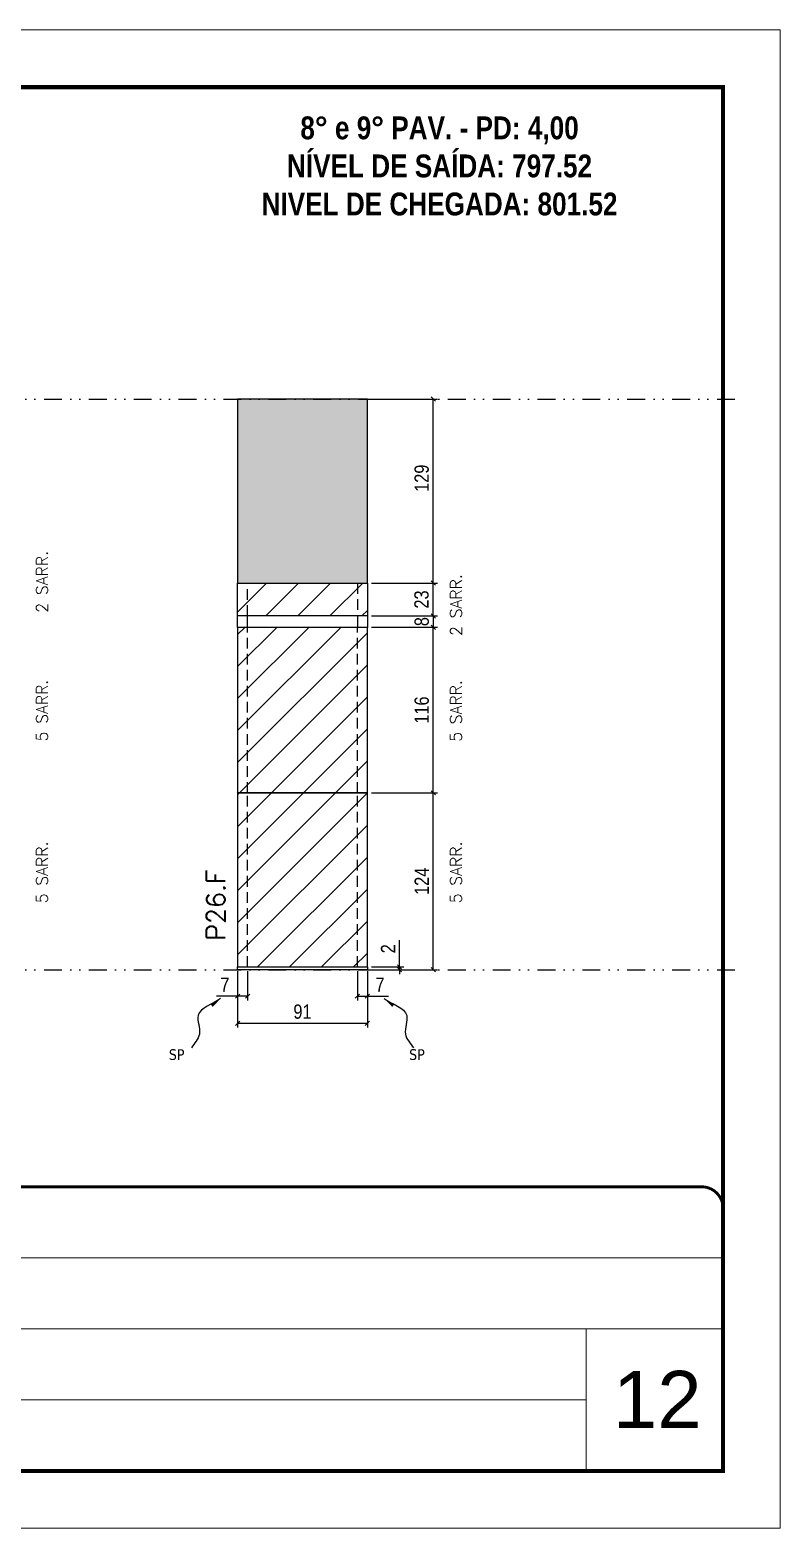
# Model space of a CAD drawing. Extents: x 28748 to 35002, y 14885 to 43501.
# Drawn here: x 34476 to 35002, y 40154 to 41204 of the extents above; entities that cross this region are included whole.
import ezdxf

# ---------------------------------------------------------------- set-up
doc = ezdxf.new("R2010")
doc.units = 0
for name, pattern in [('CONTINUO', [0]), ('DASHED', [0.75, 0.5, -0.25]), ('DIVIDE2', [0.625, 0.25, -0.125, 0, -0.125, 0, -0.125]), ('HIDDEN', [0.375, 0.25, -0.125])]:
    doc.linetypes.add(name, pattern=pattern)
for name, color, linetype, lineweight in [('CARIMBO', 255, 'Continuous', 9), ('Folhas', 255, 'Continuous', 9), ('Hachura', 251, 'Continuous', 9), ('SARRAFO DE PRESSAO', 251, 'DASHED', 9), ('Texto Seção', 7, 'Continuous', 15)]:
    doc.layers.add(name, color=color, linetype=linetype, lineweight=lineweight)
for name, color, linetype in [('COTA', 241, 'Continuous'), ('NOMENCLATURA', 7, 'Continuous'), ('Nível', 160, 'Continuous'), ('Painéis', 200, 'Continuous'), ('Sarrafo de Pressão', 42, 'HIDDEN'), ('texto', 7, 'Continuous')]:
    doc.layers.add(name, color=color, linetype=linetype)
doc.styles.add('ARIAL', font='arial.ttf')
doc.styles.add('COTA TECNICA', font='techl___.ttf', dxfattribs={"height": 10})
doc.styles.add('COTA TECNICA-50', font='techl___.ttf', dxfattribs={"height": 10})
doc.styles.add('REGUA-120', font='ROMANS.shx', dxfattribs={"height": 15})
doc.styles.add('ROMANC', font='techb___.ttf', dxfattribs={"height": 2.5})
doc.styles.add('ROMANS', font='romans.shx')
doc.styles.get("Standard").update_dxf_attribs({"font": 'arial.ttf'})
doc.dimstyles.new('COTA PAINEL-50', dxfattribs={"dimtxt": 10, "dimasz": 3, "dimexe": 3, "dimexo": 3, "dimgap": 3, "dimtad": 1, "dimdec": 1, "dimzin": 12, "dimdsep": 46, "dimtxsty": 'COTA TECNICA-50', "dimblk1": 'OBLIQUE', "dimblk2": 'OBLIQUE', "dimsah": 1, "dimcen": 0.9, "dimclrd": 4, "dimclre": 4, "dimclrt": 240, "dimadec": 1, "dimazin": 3, "dimtfac": 1, "dimtdec": 1, "dimtmove": 0, "dimatfit": 3, "dimfxl": 1, "dimtolj": 1, "dimtzin": 12, "dimarcsym": 0})
doc.dimstyles.new('PAINEL', dxfattribs={"dimtxt": 10, "dimasz": 3, "dimexe": 3, "dimexo": 3, "dimgap": 3, "dimtad": 1, "dimdec": 1, "dimzin": 12, "dimdsep": 46, "dimtxsty": 'COTA TECNICA', "dimblk1": 'OBLIQUE', "dimblk2": 'OBLIQUE', "dimsah": 1, "dimcen": 0.9, "dimclrd": 4, "dimclre": 4, "dimclrt": 240, "dimadec": 1, "dimazin": 3, "dimtfac": 1, "dimtdec": 1, "dimtmove": 0, "dimatfit": 3, "dimfxl": 1, "dimtolj": 1, "dimtzin": 12, "dimarcsym": 0})
doc.dimstyles.get("Standard").update_dxf_attribs({"dimtxt": 0.18, "dimasz": 0.18, "dimexe": 0.18, "dimexo": 0.0625, "dimgap": 0.09, "dimtad": 0, "dimtih": 1, "dimtoh": 1, "dimdec": 4, "dimzin": 0, "dimdsep": 46, "dimtxsty": 'Standard', "dimcen": 0.09, "dimadec": 0, "dimazin": 0, "dimtfac": 1, "dimtdec": 4, "dimtofl": 0, "dimtmove": 0, "dimatfit": 3, "dimfxl": 1, "dimtolj": 1, "dimtzin": 0, "dimarcsym": 0})
pattern_1 = [(45, (-100272.658, 8260.539), (-11.2253202, 11.2253202), [])]

# ---------------------------------------------------------------- blocks, each defined once
blk = doc.blocks.new('9999999999')
at = {"color": 30, "linetype": 'CONTINUO'}
for p, q in [((98564.6, 34379.6), (99584, 34379.6)), ((98564.6, 34329.8), (99488, 34329.8)), ((99584, 34329.8), (99488, 34329.8)), ((99488, 34329.8), (99488, 34230.2)), ((98564.6, 34280), (99488, 34280))]:
    blk.add_line(p, q, dxfattribs=at)
at = {"color": 30, "linetype": 'CONTINUO', "const_width": 2}
blk.add_lwpolyline([(99584, 34230.2), (99584, 34414.4, 0.414214), (99569, 34429.4), (98229, 34429.4, 0.414214), (98214, 34414.4), (98214, 34245.2, 0.414214), (98229, 34230.2), (99584, 34230.2)], format="xyb", dxfattribs=at)
at = {"layer": 'Folhas'}
blk.add_lwpolyline([(98139, 34190.2), (99624, 34190.2), (99624, 35240.2), (98139, 35240.2)], close=True, dxfattribs=at)
at = {"layer": 'Folhas', "color": 30, "const_width": 3}
blk.add_lwpolyline([(98214, 34230.2), (99584, 34230.2), (99584, 35200.2), (98214, 35200.2)], close=True, dxfattribs=at)
blk = doc.blocks.new('_Oblique')
at = {"color": 0, "linetype": 'ByBlock', "lineweight": -2}
blk.add_line((-0.5, -0.5), (0.5, 0.5), dxfattribs=at)
blk = doc.blocks.new('*D1297')
at = {"layer": 'COTA', "color": 4, "lineweight": -2, "transparency": 16777216}
for p, q in [((34621.6, 40543.9), (34621.6, 40504.4)), ((34712.6, 40543.9), (34712.6, 40504.4)), ((34621.6, 40507.4), (34712.6, 40507.4))]:
    blk.add_line(p, q, dxfattribs=at)
at = {"layer": 'Defpoints', "color": 0, "transparency": 16777216}
for p in [(34621.6, 40546.9), (34712.6, 40546.9), (34712.6, 40507.4)]:
    blk.add_point(p, dxfattribs=at)
at = {"layer": 'COTA', "color": 4, "lineweight": -2, "transparency": 16777216, "xscale": 3, "yscale": 3, "zscale": 3, "rotation": 180}
blk.add_blockref('_Oblique', (34621.6, 40507.4), dxfattribs=at)
at = {"layer": 'COTA', "color": 4, "lineweight": -2, "transparency": 16777216, "xscale": 3, "yscale": 3, "zscale": 3}
blk.add_blockref('_Oblique', (34712.6, 40507.4), dxfattribs=at)
at = {"layer": 'COTA', "color": 240, "transparency": 16777216, "insert": (34667.1, 40515.5), "char_height": 10, "attachment_point": 5, "style": 'COTA TECNICA'}
blk.add_mtext('\\A1;91', dxfattribs=at)
blk = doc.blocks.new('*D1298')
at = {"layer": 'COTA', "color": 4, "lineweight": -2, "transparency": 16777216}
for p, q in [((34715.6, 40944.9), (34761.8, 40944.9)), ((34758.8, 40815.9), (34758.8, 40944.9)), ((34715.6, 40815.9), (34761.8, 40815.9))]:
    blk.add_line(p, q, dxfattribs=at)
at = {"layer": 'Defpoints', "color": 0, "transparency": 16777216}
for p in [(34712.6, 40944.9), (34758.8, 40944.9), (34712.6, 40815.9)]:
    blk.add_point(p, dxfattribs=at)
at = {"layer": 'COTA', "color": 4, "lineweight": -2, "transparency": 16777216, "xscale": 3, "yscale": 3, "zscale": 3}
for p, rotation in [((34758.8, 40944.9), 90), ((34758.8, 40815.9), 270)]:
    blk.add_blockref('_Oblique', p, dxfattribs=dict(at, rotation=rotation))
at = {"layer": 'COTA', "color": 240, "transparency": 16777216, "insert": (34750.7, 40889.4), "char_height": 10, "attachment_point": 5, "rotation": 90, "style": 'COTA TECNICA'}
blk.add_mtext('\\A1;129', dxfattribs=at)
blk = doc.blocks.new('*D1299')
at = {"layer": 'COTA', "color": 4, "lineweight": -2, "transparency": 16777216}
for p, q in [((34621.6, 40541.9), (34621.6, 40523.4)), ((34628.6, 40543.9), (34628.6, 40523.4)), ((34621.6, 40526.4), (34606.8, 40526.4)), ((34628.6, 40526.4), (34621.6, 40526.4))]:
    blk.add_line(p, q, dxfattribs=at)
at = {"layer": 'Defpoints', "color": 0, "transparency": 16777216}
for p in [(34621.6, 40544.9), (34628.6, 40546.9), (34621.6, 40526.4)]:
    blk.add_point(p, dxfattribs=at)
at = {"layer": 'COTA', "color": 4, "lineweight": -2, "transparency": 16777216, "xscale": 3, "yscale": 3, "zscale": 3, "rotation": 180}
blk.add_blockref('_Oblique', (34621.6, 40526.4), dxfattribs=at)
at = {"layer": 'COTA', "color": 4, "lineweight": -2, "transparency": 16777216, "xscale": 3, "yscale": 3, "zscale": 3}
blk.add_blockref('_Oblique', (34628.6, 40526.4), dxfattribs=at)
at = {"layer": 'COTA', "color": 240, "transparency": 16777216, "insert": (34612.7, 40534.4), "char_height": 10, "attachment_point": 5, "style": 'COTA TECNICA-50'}
blk.add_mtext('\\A1;7', dxfattribs=at)
blk = doc.blocks.new('*D1300')
at = {"layer": 'COTA', "color": 4, "lineweight": -2, "transparency": 16777216}
for p, q in [((34705.6, 40543.9), (34705.6, 40523.4)), ((34712.6, 40541.9), (34712.6, 40523.4)), ((34705.6, 40526.4), (34712.6, 40526.4)), ((34712.6, 40526.4), (34727.3, 40526.4))]:
    blk.add_line(p, q, dxfattribs=at)
at = {"layer": 'Defpoints', "color": 0, "transparency": 16777216}
for p in [(34705.6, 40546.9), (34712.6, 40544.9), (34712.6, 40526.4)]:
    blk.add_point(p, dxfattribs=at)
at = {"layer": 'COTA', "color": 4, "lineweight": -2, "transparency": 16777216, "xscale": 3, "yscale": 3, "zscale": 3, "rotation": 180}
blk.add_blockref('_Oblique', (34705.6, 40526.4), dxfattribs=at)
at = {"layer": 'COTA', "color": 4, "lineweight": -2, "transparency": 16777216, "xscale": 3, "yscale": 3, "zscale": 3}
blk.add_blockref('_Oblique', (34712.6, 40526.4), dxfattribs=at)
at = {"layer": 'COTA', "color": 240, "transparency": 16777216, "insert": (34721.4, 40534.4), "char_height": 10, "attachment_point": 5, "style": 'COTA TECNICA-50'}
blk.add_mtext('\\A1;7', dxfattribs=at)
blk = doc.blocks.new('*D1301')
at = {"layer": 'COTA', "color": 4, "lineweight": -2, "transparency": 16777216}
for p, q in [((34715.6, 40668.9), (34761.8, 40668.9)), ((34758.8, 40544.9), (34758.8, 40668.9)), ((34715.6, 40544.9), (34761.8, 40544.9))]:
    blk.add_line(p, q, dxfattribs=at)
at = {"layer": 'Defpoints', "color": 0, "transparency": 16777216}
for p in [(34712.6, 40668.9), (34758.8, 40668.9), (34712.6, 40544.9)]:
    blk.add_point(p, dxfattribs=at)
at = {"layer": 'COTA', "color": 4, "lineweight": -2, "transparency": 16777216, "xscale": 3, "yscale": 3, "zscale": 3}
for p, rotation in [((34758.8, 40668.9), 90), ((34758.8, 40544.9), 270)]:
    blk.add_blockref('_Oblique', p, dxfattribs=dict(at, rotation=rotation))
at = {"layer": 'COTA', "color": 240, "transparency": 16777216, "insert": (34750.7, 40606.9), "char_height": 10, "attachment_point": 5, "rotation": 90, "style": 'COTA TECNICA-50'}
blk.add_mtext('\\A1;124', dxfattribs=at)
blk = doc.blocks.new('*D1302')
at = {"layer": 'COTA', "color": 4, "lineweight": -2, "transparency": 16777216}
for p, q in [((34735.1, 40546.9), (34735.1, 40565.7)), ((34715.6, 40546.9), (34738.1, 40546.9)), ((34715.6, 40544.9), (34738.1, 40544.9)), ((34735.1, 40544.9), (34735.1, 40546.9)), ((34735.1, 40544.9), (34735.1, 40541.9))]:
    blk.add_line(p, q, dxfattribs=at)
at = {"layer": 'Defpoints', "color": 0, "transparency": 16777216}
for p in [(34712.6, 40546.9), (34712.6, 40544.9), (34735.1, 40544.9)]:
    blk.add_point(p, dxfattribs=at)
at = {"layer": 'COTA', "color": 4, "lineweight": -2, "transparency": 16777216, "xscale": 3, "yscale": 3, "zscale": 3}
for p, rotation in [((34735.1, 40546.9), 270), ((34735.1, 40544.9), 90)]:
    blk.add_blockref('_Oblique', p, dxfattribs=dict(at, rotation=rotation))
at = {"layer": 'COTA', "color": 240, "transparency": 16777216, "insert": (34727.1, 40559.6), "char_height": 10, "attachment_point": 5, "rotation": 90, "style": 'COTA TECNICA-50'}
blk.add_mtext('\\A1;2', dxfattribs=at)
blk = doc.blocks.new('*D2015')
at = {"layer": 'COTA', "color": 4, "linetype": 'ByBlock', "lineweight": -2, "transparency": 16777216}
for p, q in [((34715.6, 40784.9), (34761.8, 40784.9)), ((34758.8, 40668.9), (34758.8, 40784.9)), ((34715.6, 40668.9), (34761.8, 40668.9))]:
    blk.add_line(p, q, dxfattribs=at)
at = {"layer": 'Defpoints', "color": 0, "linetype": 'ByBlock', "transparency": 16777216}
for p in [(34712.6, 40784.9), (34758.8, 40784.9), (34712.6, 40668.9)]:
    blk.add_point(p, dxfattribs=at)
at = {"layer": 'COTA', "color": 4, "linetype": 'ByBlock', "lineweight": -2, "transparency": 16777216, "xscale": 3, "yscale": 3, "zscale": 3}
for p, rotation in [((34758.8, 40784.9), 90), ((34758.8, 40668.9), 270)]:
    blk.add_blockref('_Oblique', p, dxfattribs=dict(at, rotation=rotation))
at = {"layer": 'COTA', "color": 240, "linetype": 'ByBlock', "transparency": 16777216, "insert": (34750.7, 40726.9), "char_height": 10, "attachment_point": 5, "rotation": 90, "style": 'COTA TECNICA'}
blk.add_mtext('\\A1;116', dxfattribs=at)
blk = doc.blocks.new('*D2367')
at = {"layer": 'COTA', "color": 4, "lineweight": -2, "transparency": 16777216}
for p, q in [((34715.6, 40815.9), (34761.8, 40815.9)), ((34758.8, 40792.9), (34758.8, 40815.9)), ((34715.6, 40792.9), (34761.8, 40792.9))]:
    blk.add_line(p, q, dxfattribs=at)
at = {"layer": 'Defpoints', "color": 0, "transparency": 16777216}
for p in [(34712.6, 40815.9), (34758.8, 40815.9), (34712.6, 40792.9)]:
    blk.add_point(p, dxfattribs=at)
at = {"layer": 'COTA', "color": 4, "lineweight": -2, "transparency": 16777216, "xscale": 3, "yscale": 3, "zscale": 3}
for p, rotation in [((34758.8, 40815.9), 90), ((34758.8, 40792.9), 270)]:
    blk.add_blockref('_Oblique', p, dxfattribs=dict(at, rotation=rotation))
at = {"layer": 'COTA', "color": 240, "transparency": 16777216, "insert": (34750.6, 40804.4), "char_height": 10, "attachment_point": 5, "rotation": 90, "style": 'COTA TECNICA'}
blk.add_mtext('\\A1;23', dxfattribs=at)
blk = doc.blocks.new('*D2508')
at = {"layer": 'COTA', "color": 4, "lineweight": -2, "transparency": 16777216}
for p, q in [((34715.6, 40792.9), (34761.8, 40792.9)), ((34758.8, 40792.9), (34758.8, 40784.9)), ((34715.6, 40784.9), (34761.8, 40784.9))]:
    blk.add_line(p, q, dxfattribs=at)
at = {"layer": 'Defpoints', "color": 0, "transparency": 16777216}
for p in [(34712.6, 40792.9), (34712.6, 40784.9), (34758.8, 40784.9)]:
    blk.add_point(p, dxfattribs=at)
at = {"layer": 'COTA', "color": 4, "lineweight": -2, "transparency": 16777216, "xscale": 3, "yscale": 3, "zscale": 3}
for p, rotation in [((34758.8, 40792.9), 90), ((34758.8, 40784.9), 270)]:
    blk.add_blockref('_Oblique', p, dxfattribs=dict(at, rotation=rotation))
at = {"layer": 'COTA', "color": 240, "transparency": 16777216, "insert": (34750.7, 40788.9), "char_height": 10, "attachment_point": 5, "rotation": 90, "style": 'COTA TECNICA'}
blk.add_mtext('\\A1;8', dxfattribs=at)

msp = doc.modelspace()

# ---------------------------------------------------------------- hatches: boundary and pattern name
at = {"layer": 'COTA', "linetype": 'ByBlock'}
h = msp.add_hatch(dxfattribs=at)
h.set_pattern_fill('AR-CONC', color=256, scale=0.03)
h.set_pattern_definition([(50, (-96790.212, 11776.4645), (5.46554007, -0.47817257), [0.5715, -6.2865]), (355, (-96790.212, 11776.4645), (-1.05730264, 5.73170536), [0.4572, -5.02921753]), (100.4514447, (-96789.7566, 11776.4247), (4.40823741, 5.25353256), [0.48570026, -5.34270734]), (46.1842, (-96790.212, 11777.9885), (8.13237123, -1.26126984), [0.85725, -9.42975]), (96.6355576, (-96789.534, 11777.8834), (7.122124, 7.42278374), [0.7285507, -8.01406824]), (351.184151, (-96790.212, 11777.9885), (7.122124, 7.42278374), [0.685799, -7.54379196]), (21, (-96789.45, 11777.6075), (4.54843174, -3.06795595), [0.5715, -6.2865]), (326, (-96789.45, 11777.6075), (1.85406085, 5.52563898), [0.4572, -5.0292]), (71.451445, (-96789.071, 11777.352), (6.40249258, 2.45768307), [0.48570026, -5.34269813]), (37.5, (-96790.212, 11776.4645), (0.092658098, 2.536651166), [0, -4.96824, 0, -5.1054, 0, -5.04825]), (7.5, (-96790.212, 11776.4645), (2.004589875, 3.005417245), [0, -2.91084, 0, -4.85394, 0, -1.92405]), (327.5, (-96791.9113, 11776.4645), (4.067717855, -0.17186232), [0, -1.905, 0, -5.9436, 0, -7.8867]), (317.5, (-96792.6733, 11776.4645), (4.44387544, 0.76279473), [0, -2.4765, 0, -3.94716, 0, -5.6007])])
h.paths.add_polyline_path([(34621.57, 40815.88), (34712.57, 40815.88), (34712.57, 40944.88), (34621.57, 40944.88)])
at = {"layer": 'Hachura'}
h = msp.add_hatch(dxfattribs=at)
h.set_pattern_fill('ANSI31', color=256, scale=5)
h.paths.add_polyline_path([(34712.57, 40815.88), (34621.57, 40815.88), (34621.57, 40792.88), (34712.57, 40792.88)])
at = {"layer": 'Hachura', "linetype": 'ByBlock'}
h = msp.add_hatch(dxfattribs=at)
h.set_pattern_fill('ANSI31', color=256, scale=5)
h.set_pattern_definition(pattern_1)
h.paths.add_polyline_path([(34621.57, 40784.88), (34621.57, 40668.88), (34712.57, 40668.88), (34712.57, 40784.88)])
h = msp.add_hatch(dxfattribs=at)
h.set_pattern_fill('ANSI31', color=256, scale=5)
h.set_pattern_definition(pattern_1)
h.paths.add_polyline_path([(34712.57, 40668.88), (34621.57, 40668.88), (34621.57, 40546.88), (34712.57, 40546.88)])

# ---------------------------------------------------------------- linework, layer by layer
at = {"layer": 'COTA', "linetype": 'ByBlock'}
msp.add_lwpolyline([(34621.57, 40815.88), (34712.57, 40815.88), (34712.57, 40944.88), (34621.57, 40944.88)], close=True, dxfattribs=at)
at = {"layer": 'Nível', "color": 4, "linetype": 'DIVIDE2', "ltscale": 50}
for p, q in [((33605.34, 40944.88), (34975.34, 40944.88)), ((33605.34, 40544.88), (34975.34, 40544.88))]:
    msp.add_line(p, q, dxfattribs=at)
at = {"layer": 'Painéis'}
for p, q in [((34621.57, 40815.88), (34712.57, 40815.88)), ((34621.57, 40784.88), (34621.57, 40815.88)), ((34712.57, 40815.88), (34712.57, 40784.88)), ((34712.57, 40792.88), (34621.57, 40792.88)), ((34712.57, 40784.88), (34621.57, 40784.88))]:
    msp.add_line(p, q, dxfattribs=at)
for points in [[(34621.57, 40668.88), (34712.57, 40668.88), (34712.57, 40784.88), (34621.57, 40784.88)], [(34621.57, 40546.88), (34712.57, 40546.88), (34712.57, 40668.88), (34621.57, 40668.88)], [(34621.57, 40546.88), (34712.57, 40546.88), (34712.57, 40544.88), (34621.57, 40544.88)]]:
    msp.add_lwpolyline(points, close=True, dxfattribs=at)
at = {"layer": 'Sarrafo de Pressão', "ltscale": 30}
for p, q in [((34628.57, 40792.88), (34628.57, 40815.88)), ((34705.57, 40815.88), (34705.57, 40792.88)), ((34628.57, 40784.88), (34628.57, 40792.88)), ((34705.57, 40792.88), (34705.57, 40784.88)), ((34628.57, 40668.88), (34628.57, 40784.88)), ((34705.57, 40668.88), (34705.57, 40784.88)), ((34628.57, 40546.88), (34628.57, 40668.88)), ((34705.57, 40546.88), (34705.57, 40668.88))]:
    msp.add_line(p, q, dxfattribs=at)

# ---------------------------------------------------------------- block references
at = {"layer": 'SARRAFO DE PRESSAO', "color": 6, "linetype": 'ByBlock'}
msp.add_blockref('9999999999', (-64622.14, 5963.39), dxfattribs=at)

# ---------------------------------------------------------------- texts
at = {"layer": 'CARIMBO', "style": 'ARIAL'}
msp.add_text('12', height=40, dxfattribs=at).set_placement((34884.7, 40223.74))
at = {"layer": 'NOMENCLATURA', "color": 2, "insert": (34763.17, 41169.65), "char_height": 16, "attachment_point": 2, "style": 'ROMANC'}
msp.add_mtext_dynamic_manual_height_columns('\\P8° e 9° PAV. - PD: 4,00\\PNÍVEL DE SAÍDA: 797.52\\PNIVEL DE CHEGADA: 801.52', width=300.2766, gutter_width=1, heights=[0], dxfattribs=at)
at = {"layer": 'texto', "color": 0, "char_height": 7.5, "attachment_point": 5}
for insert in [(34578.93, 40485.39), (34747.35, 40485.39)]:
    msp.add_mtext('{\\fTahoma|b0|i0|c0|p34;\\C4;SP}', dxfattribs=dict(at, insert=insert))
at = {"layer": 'Texto Seção', "linetype": 'Continuous', "style": 'ROMANS'}
for s, p in [('2 SARR.', (34488.55, 40795.17)), ('2 SARR.', (34778.72, 40778.9)), ('5 SARR.', (34488.55, 40704.96)), ('5 SARR.', (34778.72, 40704.67)), ('5 SARR.', (34488.55, 40591.5)), ('5 SARR.', (34778.72, 40591.5))]:
    msp.add_text(s, height=8, rotation=90, dxfattribs=at).set_placement(p)
at = {"layer": 'Texto Seção', "insert": (34612.9, 40565.34), "char_height": 13, "width": 285.3299, "attachment_point": 7, "rotation": 90, "style": 'REGUA-120'}
msp.add_mtext('P26.F', dxfattribs=at)

# ---------------------------------------------------------------- dimensions: what is measured, and where the dimension line sits
at = {"layer": 'COTA'}
dim = msp.add_linear_dim(base=(34758.81, 40944.88), p1=(34712.57, 40815.88), p2=(34712.57, 40944.88), angle=90, dimstyle='PAINEL', override={"dimarcsym": 2}, dxfattribs=at)
dim.commit()
dim.dimension.update_dxf_attribs({"geometry": '*D1298', "text_midpoint": (34758.81, 40889.38), "dimtype": 160})
for base, p1, p2, angle, dimstyle, picture, middle in [((34758.81, 40815.88), (34712.57, 40792.88), (34712.57, 40815.88), 90, 'PAINEL', '*D2367', (34750.59, 40804.38)), ((34758.81, 40668.88), (34712.57, 40544.88), (34712.57, 40668.88), 90, 'COTA PAINEL-50', '*D1301', (34750.73, 40606.88)), ((34621.57, 40526.37), (34628.57, 40546.88), (34621.57, 40544.88), 180, 'COTA PAINEL-50', '*D1299', (34612.7, 40534.44))]:
    dim = msp.add_linear_dim(base=base, p1=p1, p2=p2, angle=angle, dimstyle=dimstyle, dxfattribs=at)
    dim.commit()
    dim.dimension.update_dxf_attribs({"geometry": picture, "text_midpoint": middle})
for base, p1, p2, dimstyle, picture, middle in [((34758.81, 40784.88), (34712.57, 40792.88), (34712.57, 40784.88), 'PAINEL', '*D2508', (34758.81, 40788.88)), ((34735.09, 40544.88), (34712.57, 40546.88), (34712.57, 40544.88), 'COTA PAINEL-50', '*D1302', (34735.09, 40559.62))]:
    dim = msp.add_linear_dim(base=base, p1=p1, p2=p2, angle=90, dimstyle=dimstyle, dxfattribs=at)
    dim.commit()
    dim.dimension.update_dxf_attribs({"geometry": picture, "text_midpoint": middle, "dimtype": 160})
at = {"layer": 'COTA', "linetype": 'ByBlock'}
dim = msp.add_linear_dim(base=(34758.81, 40784.88), p1=(34712.57, 40668.88), p2=(34712.57, 40784.88), angle=90, dimstyle='PAINEL', dxfattribs=at)
dim.commit()
dim.dimension.update_dxf_attribs({"geometry": '*D2015', "text_midpoint": (34750.71, 40726.88)})
at = {"layer": 'COTA'}
dim = msp.add_linear_dim(base=(34712.57, 40507.42), p1=(34621.57, 40546.88), p2=(34712.57, 40546.88), dimstyle='PAINEL', override={"dimarcsym": 2}, dxfattribs=at)
dim.commit()
dim.dimension.update_dxf_attribs({"geometry": '*D1297', "text_midpoint": (34667.07, 40515.51)})
dim = msp.add_linear_dim(base=(34712.57, 40526.37), p1=(34705.57, 40546.88), p2=(34712.57, 40544.88), dimstyle='COTA PAINEL-50', dxfattribs=at)
dim.commit()
dim.dimension.update_dxf_attribs({"geometry": '*D1300', "text_midpoint": (34721.43, 40534.44)})

# ---------------------------------------------------------------- leaders
at = {"layer": 'COTA', "path_type": 1}
for points in [[(34609.74, 40524.7), (34593.95, 40512.86), (34594.88, 40499.86), (34589.33, 40490.07)], [(34724.4, 40524.7), (34740.18, 40512.86), (34739.26, 40499.86), (34744.81, 40490.07)]]:
    msp.add_leader(points, dimstyle='Standard', override={"dimasz": 8}, dxfattribs=at)

doc.saveas('drawing.dxf')
